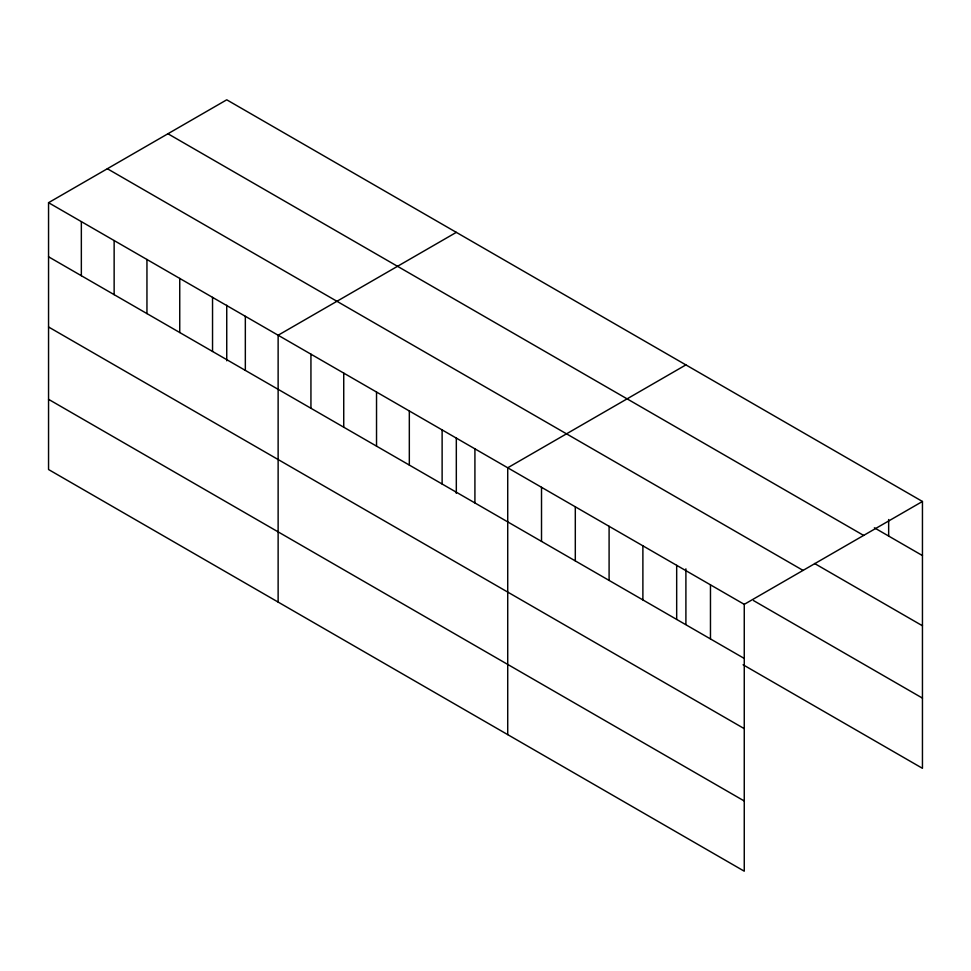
<?xml version="1.0" encoding="UTF-8"?>
<svg xmlns="http://www.w3.org/2000/svg" width="971" height="971" viewBox="0 0 971 971"><rect width="100%" height="100%" fill="white"/><g stroke="black" fill="none" stroke-linecap="round" stroke-linejoin="round"><path stroke-width="1.46" d="M48.55 202.684L744.259 604.35L744.259 871.193L48.55 469.527L48.55 202.684L226.741 99.807L922.45 501.473L922.45 768.316L743.094 664.771M456.321 232.36L278.131 335.238L278.131 602.081M685.902 364.902L507.724 467.779L507.724 734.622M744.259 604.35L922.45 501.473M874.361 527.799L922.45 555.57M167.934 133.755L863.644 535.422M814.572 563.496L922.45 625.773M107.356 168.736L803.066 570.402M753.496 600.564L922.45 698.113M48.55 256.781L744.259 658.447M48.55 326.984L744.259 728.651M48.55 399.324L744.259 800.99M888.659 519.534L888.659 536.053M710.469 584.845L710.469 638.93M685.902 568.86L685.902 624.438M676.678 565.328L676.678 619.425M642.887 545.823L642.887 599.92M609.096 526.306L609.096 580.403M575.305 506.801L575.305 560.898M541.515 487.296L541.515 541.393M474.916 448.845L474.916 502.942M456.321 437.775L456.321 493.353M442.121 429.91L442.121 484.007M409.325 410.976L409.325 465.073M376.53 392.041L376.53 446.138M343.734 373.107L343.734 427.204M310.938 354.172L310.938 408.269M245.335 316.303L245.335 370.388M226.741 305.222L226.741 360.799M212.54 297.357L212.54 351.453M179.744 278.422L179.744 332.519M146.949 259.488L146.949 313.584M114.141 240.553L114.141 294.65M81.346 221.619L81.346 275.715"/></g></svg>
